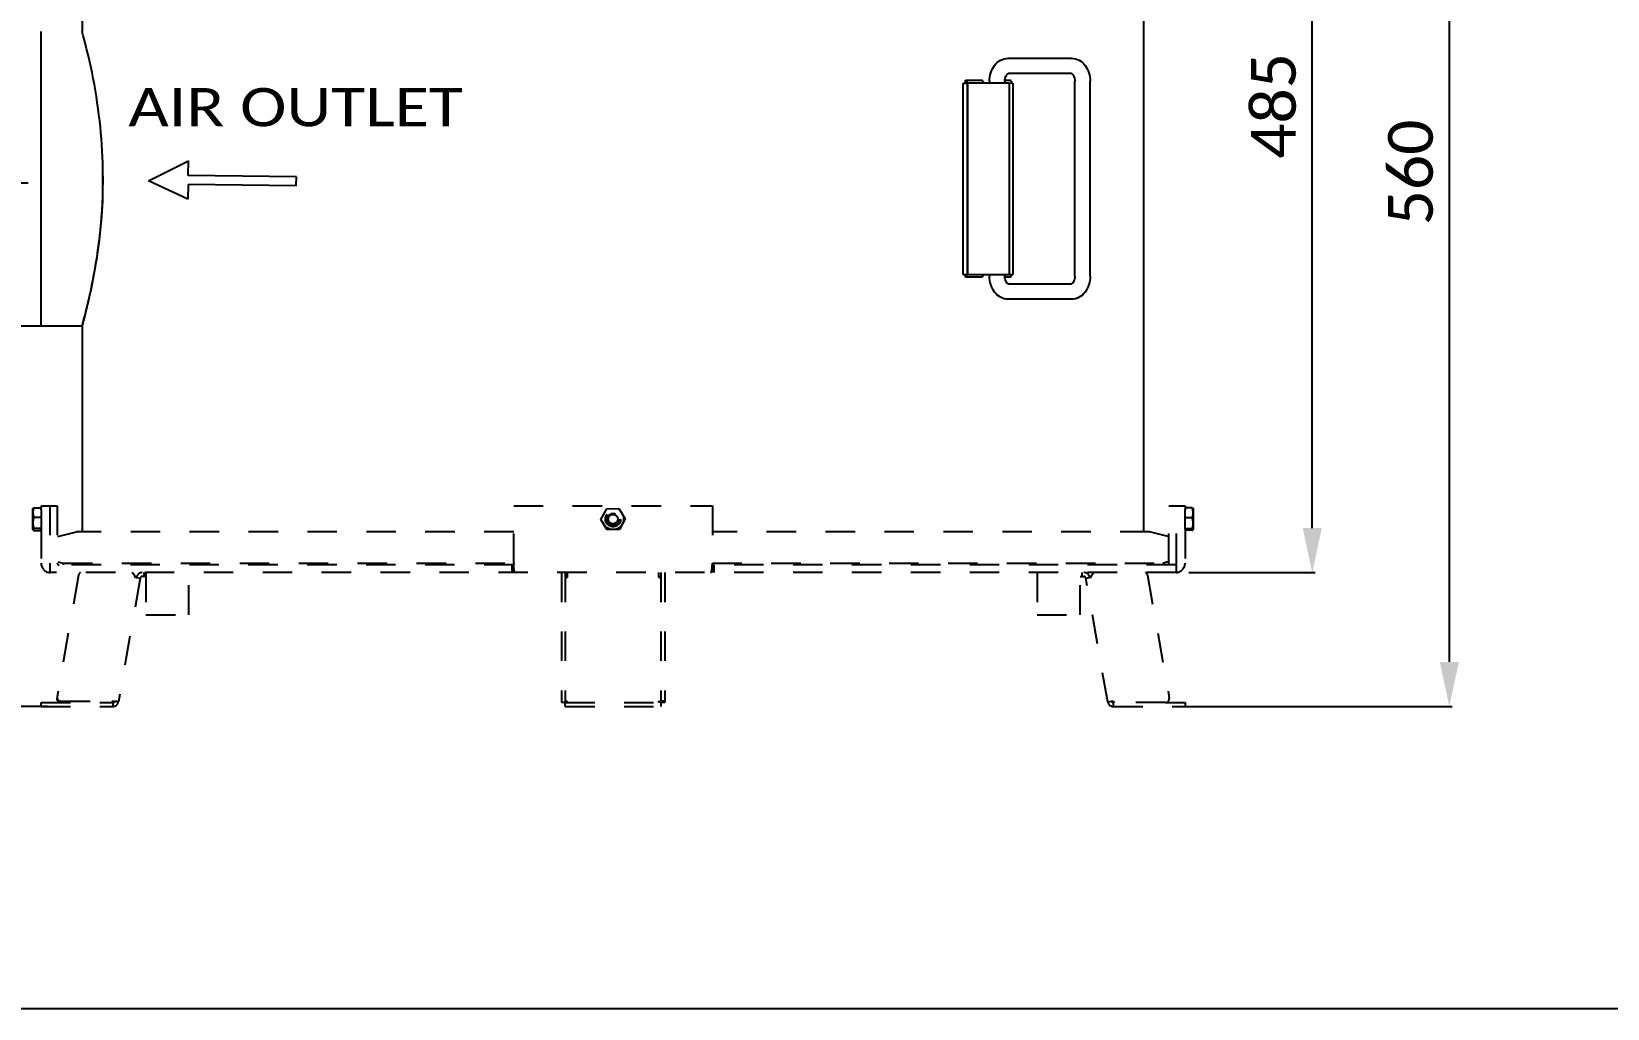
# Model space of a CAD drawing. Header units: millimetres. Extents: x 0 to 2800, y 0 to 1980.
# Drawn here: x 466 to 1290, y 0 to 511 of the extents above; entities that cross this region are included whole.
import ezdxf
from ezdxf.enums import TextEntityAlignment as Align

# ---------------------------------------------------------------- set-up
doc = ezdxf.new("R2010")
doc.units = ezdxf.units.MM
doc.header["$LTSCALE"] = 154
doc.header["$PDMODE"] = 3
doc.header["$PDSIZE"] = 8
doc.linetypes.add('DOT', pattern=[0.2, 0.1, -0.1])
doc.layers.get('0').update_dxf_attribs({"linetype": 'CONTINUOUS'})
doc.layers.get('Defpoints').update_dxf_attribs({"linetype": 'CONTINUOUS'})
doc.styles.get("Standard").update_dxf_attribs({"font": 'calibri.ttf'})
doc.dimstyles.new('DIMSTYLE_1', dxfattribs={"dimtxt": 23.333333, "dimasz": 23.333333, "dimexe": 1.5, "dimexo": 1, "dimgap": 0.875, "dimtad": 1, "dimdec": 0, "dimdsep": 46, "dimtxsty": 'Standard', "dimblk": '_FILLED', "dimblk1": '_FILLED', "dimblk2": '_FILLED', "dimcen": 0.09, "dimazin": 2, "dimtp": 0.01, "dimtm": 0.01, "dimtfac": 1, "dimtdec": 0, "dimtofl": 0, "dimtmove": 0, "dimatfit": 3, "dimldrblk": '_FILLED', "dimfxl": 0, "dimtolj": 1, "dimarcsym": 0})

# ---------------------------------------------------------------- blocks, each defined once
blk = doc.blocks.new('_FILLED')
at = {"color": 0, "linetype": 'ByBlock'}
blk.add_solid([(0, 0), (-1, 0.214), (-1, -0.214)], dxfattribs=at)
blk = doc.blocks.new('*D16')
at = {"color": 0, "linetype": 'Continuous', "lineweight": -2}
for p, q in [((775.4, 716.46), (1208.76, 716.46)), ((1207.26, 181.29), (1207.26, 693.13)), ((1065.79, 157.96), (1208.76, 157.96))]:
    blk.add_line(p, q, dxfattribs=at)
at = {"layer": 'Defpoints', "color": 0}
for p in [(774.4, 716.46), (1207.26, 716.46), (1064.79, 157.96)]:
    blk.add_point(p, dxfattribs=at)
at = {"color": 0, "linetype": 'ByBlock', "lineweight": -2, "xscale": 23.3333333333, "yscale": 23.3333333333, "zscale": 23.3333333333}
for p, rotation in [((1207.26, 716.46), 90), ((1207.26, 157.96), 270)]:
    blk.add_blockref('_FILLED', p, dxfattribs=dict(at, rotation=rotation))
at = {"color": 0, "insert": (1175.28, 437.23), "char_height": 23.3333, "attachment_point": 2, "rotation": 90, "line_spacing_factor": 0.9}
blk.add_mtext('\\A1;\\A1;560', dxfattribs=at)
blk = doc.blocks.new('*D17')
at = {"color": 0, "linetype": 'Continuous', "lineweight": -2}
for p, q in [((775.4, 716.46), (1137.11, 716.46)), ((1135.61, 251.29), (1135.61, 693.13)), ((1071.07, 227.96), (1137.11, 227.96))]:
    blk.add_line(p, q, dxfattribs=at)
at = {"layer": 'Defpoints', "color": 0}
for p in [(774.4, 716.46), (1135.61, 716.46), (1070.07, 227.96)]:
    blk.add_point(p, dxfattribs=at)
at = {"color": 0, "linetype": 'ByBlock', "lineweight": -2, "xscale": 23.3333333333, "yscale": 23.3333333333, "zscale": 23.3333333333}
for p, rotation in [((1135.61, 716.46), 90), ((1135.61, 227.96), 270)]:
    blk.add_blockref('_FILLED', p, dxfattribs=dict(at, rotation=rotation))
at = {"color": 0, "insert": (1103.63, 472.05), "char_height": 23.3333, "attachment_point": 2, "rotation": 90, "line_spacing_factor": 0.9}
blk.add_mtext('\\A1;\\A1;485', dxfattribs=at)
blk = doc.blocks.new('*D18')
at = {"color": 0, "linetype": 'Continuous', "lineweight": -2}
for p, q in [((464.46, 431.68), (421.98, 431.68)), ((423.48, 181.29), (423.48, 408.35)), ((474.46, 157.96), (421.98, 157.96))]:
    blk.add_line(p, q, dxfattribs=at)
at = {"layer": 'Defpoints', "color": 0}
for p in [(423.48, 431.68), (465.46, 431.68), (475.46, 157.96)]:
    blk.add_point(p, dxfattribs=at)
at = {"color": 0, "linetype": 'ByBlock', "lineweight": -2, "xscale": 23.3333333333, "yscale": 23.3333333333, "zscale": 23.3333333333}
for p, rotation in [((423.48, 431.68), 90), ((423.48, 157.96), 270)]:
    blk.add_blockref('_FILLED', p, dxfattribs=dict(at, rotation=rotation))
at = {"color": 0, "insert": (391.5, 294.66), "char_height": 23.333, "attachment_point": 2, "rotation": 90, "line_spacing_factor": 0.9}
blk.add_mtext('\\A1;274', dxfattribs=at)
blk = doc.blocks.new('ARROW_4_BL1', base_point=(663.51, 449.94))
at = {"color": 7, "linetype": 'Continuous'}
for p, q in [((624.87, 449.45), (645.71, 459.94)), ((645.61, 452.28), (645.71, 459.94)), ((645.47, 439.94), (624.87, 449.45)), ((645.56, 447.6), (645.47, 439.94)), ((702.1, 446.93), (645.56, 447.6)), ((702.16, 451.6), (645.61, 452.28)), ((702.1, 446.93), (702.16, 451.6))]:
    blk.add_line(p, q, dxfattribs=at)

msp = doc.modelspace()

# ---------------------------------------------------------------- linework, layer by layer
at = {"linetype": 'ByBlock'}
for p, q in [((1047.624, 249.312), (1047.624, 593.383)), ((492.624, 356.96), (492.624, 249.312))]:
    msp.add_line(p, q, dxfattribs=at)
at = {"linetype": 'Continuous'}
for p, q in [((492.624, 567.46), (492.624, 510.96)), ((471.124, 356.96), (471.124, 510.96)), ((492.674, 510.795), (492.624, 510.96)), ((492.674, 510.781), (492.624, 510.96)), ((976.599, 496.96), (1009.833, 496.96)), ((1009.833, 488.96), (976.599, 488.96)), ((953.21, 483.96), (955.328, 483.96)), ((953.21, 383.96), (953.21, 483.96)), ((954.332, 485.46), (962.892, 485.46)), ((954.332, 483.96), (954.332, 485.46)), ((955.328, 483.96), (954.332, 485.46)), ((977.443, 483.96), (955.328, 483.96)), ((955.328, 383.96), (955.328, 483.96)), ((955.66, 383.96), (955.66, 483.96)), ((963.934, 483.96), (962.892, 485.46)), ((966.943, 484.96), (966.943, 483.96)), ((974.943, 484.96), (974.943, 483.96)), ((974.961, 485.46), (977.667, 485.46)), ((977.443, 383.96), (977.443, 483.96)), ((978.788, 483.96), (977.667, 485.46)), ((979.162, 483.96), (977.806, 483.96)), ((979.162, 483.96), (979.162, 383.96)), ((1011.49, 382.96), (1011.49, 484.96)), ((1019.49, 382.96), (1019.49, 484.96)), ((503.508, 431.315), (503.511, 431.619)), ((953.21, 383.96), (955.328, 383.96)), ((954.332, 382.46), (954.332, 383.96)), ((954.332, 382.46), (955.328, 383.96)), ((962.892, 382.46), (954.332, 382.46)), ((955.328, 383.96), (979.162, 383.96)), ((962.892, 382.46), (963.934, 383.96)), ((966.943, 383.96), (966.943, 382.96)), ((974.943, 383.96), (974.943, 382.96)), ((977.667, 382.46), (974.961, 382.46)), ((976.599, 378.96), (1009.833, 378.96)), ((977.667, 382.46), (978.788, 383.96)), ((1009.833, 370.96), (976.599, 370.96)), ((459.024, 356.96), (471.124, 356.96)), ((471.124, 356.96), (492.684, 356.96)), ((492.624, 356.96), (492.822, 357.672)), ((492.624, 356.96), (492.674, 357.127)), ((492.821, 357.66), (492.829, 357.687)), ((0, 0), (2800, 0))]:
    msp.add_line(p, q, dxfattribs=at)
at = {"linetype": 'DOT'}
for p, q in [((466.874, 250.526), (466.874, 261.454)), ((467.366, 261.885), (471.133, 261.885)), ((467.366, 256.941), (471.124, 256.941)), ((471.124, 262.96), (479.606, 262.96)), ((471.124, 262.96), (471.124, 261.885)), ((471.124, 260.917), (471.124, 252.159)), ((475.667, 262.96), (475.667, 232.96)), ((479.606, 262.96), (479.606, 232.96)), ((718.203, 262.96), (822.045, 262.96)), ((718.203, 232.96), (718.203, 262.96)), ((763.775, 255.809), (766.818, 261.383)), ((767.081, 250.386), (763.775, 255.809)), ((766.818, 261.383), (773.167, 261.535)), ((773.167, 261.535), (776.473, 256.112)), ((776.473, 256.112), (773.43, 250.538)), ((822.045, 262.96), (822.045, 232.96)), ((1060.643, 262.96), (1069.124, 262.96)), ((1060.643, 232.96), (1060.643, 262.96)), ((1064.582, 232.96), (1064.582, 262.96)), ((1072.883, 261.77), (1069.113, 261.77)), ((1069.124, 262.96), (1069.124, 261.77)), ((1069.124, 251.86), (1069.124, 260.911)), ((1072.883, 256.644), (1069.124, 256.644)), ((1073.374, 261.428), (1073.374, 250.492)), ((471.151, 251.017), (467.366, 251.017)), ((467.366, 250.036), (471.124, 250.036)), ((471.124, 250.824), (471.124, 232.96)), ((479.884, 246.85), (489.633, 249.312)), ((718.203, 249.312), (489.633, 249.312)), ((773.43, 250.538), (767.081, 250.386)), ((1050.616, 249.312), (822.045, 249.312)), ((1060.366, 246.849), (1050.616, 249.312)), ((1072.883, 250.834), (1069.101, 250.834)), ((1069.124, 250.7), (1069.124, 232.96)), ((1072.883, 250.15), (1069.124, 250.15)), ((718.087, 231.96), (475.842, 231.96)), ((475.842, 227.96), (475.842, 231.96)), ((479.884, 233.671), (482.624, 232.979)), ((482.624, 232.979), (718.203, 232.979)), ((482.624, 232.979), (482.624, 231.96)), ((717.219, 231.96), (717.219, 227.96)), ((718.087, 231.96), (718.087, 227.96)), ((822.045, 232.979), (1057.624, 232.979)), ((1064.407, 231.96), (822.162, 231.96)), ((822.162, 227.96), (822.162, 231.96)), ((823.03, 227.96), (823.03, 231.96)), ((1060.365, 233.671), (1057.624, 232.979)), ((1057.624, 232.979), (1057.624, 231.96)), ((1064.407, 231.96), (1064.407, 227.96)), ((1064.407, 227.96), (475.842, 227.96)), ((490.739, 226.602), (479.538, 163.081)), ((522.973, 225.134), (511.566, 160.439)), ((520.13, 226.285), (518.725, 227.96)), ((520.13, 226.285), (520.019, 225.655)), ((520.019, 225.655), (522.973, 225.134)), ((525.958, 225.96), (523.958, 225.96)), ((524.958, 227.96), (524.958, 225.96)), ((525.958, 227.96), (525.958, 205.96)), ((548.472, 205.96), (548.472, 227.96)), ((743.124, 227.96), (743.124, 160.01)), ((745.124, 227.96), (745.124, 160.01)), ((746.124, 227.96), (746.124, 225.481)), ((794.124, 225.481), (794.124, 227.96)), ((795.124, 227.96), (795.124, 160.734)), ((797.124, 227.96), (797.124, 160.01)), ((991.777, 227.96), (991.777, 205.96)), ((1014.29, 205.96), (1014.29, 227.96)), ((1014.29, 225.96), (1016.29, 225.96)), ((1015.29, 225.96), (1015.29, 227.96)), ((1017.275, 225.134), (1020.23, 225.655)), ((1028.683, 160.439), (1017.275, 225.134)), ((1020.119, 226.285), (1021.524, 227.96)), ((1020.23, 225.655), (1020.119, 226.285)), ((1049.51, 226.602), (1060.838, 162.357)), ((525.958, 205.96), (548.472, 205.96)), ((991.777, 205.96), (1014.29, 205.96)), ((471.129, 159.96), (508.612, 159.96)), ((471.129, 157.96), (471.129, 159.96)), ((471.129, 157.96), (508.612, 157.96)), ((481.508, 160.734), (508.572, 160.734)), ((508.444, 160.01), (508.572, 160.734)), ((508.685, 160.723), (508.572, 160.734)), ((508.612, 159.96), (508.612, 157.96)), ((508.893, 160.703), (508.685, 160.723)), ((511.046, 160.531), (511.566, 160.439)), ((745.124, 160.01), (743.124, 160.01)), ((745.124, 159.96), (795.124, 159.96)), ((745.124, 157.96), (795.124, 157.96)), ((745.174, 157.96), (745.174, 159.96)), ((746.124, 159.96), (746.124, 160.787)), ((794.124, 159.96), (794.124, 160.787)), ((794.691, 160.817), (794.862, 160.774)), ((797.124, 160.734), (795.124, 160.734)), ((795.124, 160.01), (795.124, 160.47)), ((797.124, 160.01), (795.124, 160.01)), ((795.124, 159.96), (795.124, 157.96)), ((795.302, 160.663), (795.824, 160.531)), ((1028.683, 160.439), (1031.637, 160.96)), ((1031.637, 160.96), (1031.805, 160.01)), ((1031.637, 159.96), (1031.805, 159.96)), ((1031.637, 157.96), (1031.637, 159.96)), ((1031.637, 157.96), (1069.12, 157.96)), ((1058.869, 160.01), (1031.805, 160.01)), ((1059.12, 159.96), (1069.12, 159.96)), ((1069.12, 159.96), (1069.12, 157.96))]:
    msp.add_line(p, q, dxfattribs=at)
for radius in [5.5, 4, 3, 2.458]:
    msp.add_circle((770.124, 255.96), radius, dxfattribs=at)
at = {"linetype": 'Continuous'}
for centre, radius, start, end in [((208.395, 431.927), 295.013, 14.964702, 15.503178), ((236.379, 433.95), 267.142, 358.420302, 359.434905), ((234.745, 435.641), 268.832, 358.069145, 358.849052), ((234.533, 433.973), 268.988, 359.498456, 359.784601), ((233.971, 435.659), 269.607, 358.848611, 359.141288), ((234.095, 435.657), 269.483, 359.141258, 359.427015), ((234.869, 435.65), 268.709, 359.42682, 359.945919), ((237.021, 435.564), 266.556, 357.643765, 357.8414), ((237.92, 433.918), 265.6, 357.990134, 358.188981), ((236.375, 435.588), 267.202, 357.8415, 358.068762), ((238.992, 433.884), 264.528, 358.189062, 358.419069), ((199.782, 438.295), 303.929, 344.621275, 345.036928)]:
    msp.add_arc(centre, radius, start, end, dxfattribs=at)
at = {"linetype": 'DOT'}
for centre, radius, start, end in [((497.718, 250.849), 26.568, 179.230121, 179.638463), ((1063.52, 251.933), 5.59, 359.260735, 0.327219), ((476.124, 232.96), 5, 180, 266.768917), ((480.728, 232.961), 5.061, 180.011641, 185.909852), ((480.773, 232.965), 5.106, 185.902901, 194.821135), ((746.738, 232.96), 28.535, 180.000379, 181.044652), ((793.51, 232.96), 28.535, 358.955358, 359.999621), ((1064.124, 232.96), 5, 273.231083, 0), ((1059.476, 232.965), 5.106, 345.178878, 354.097036), ((1059.521, 232.961), 5.061, 354.090087, 359.988357), ((492.708, 226.255), 2, 121.490631, 170), ((523.958, 224.96), 3, 90, 170), ((523.958, 224.96), 1, 90, 170), ((1016.29, 224.96), 3, 10, 90), ((1016.29, 224.96), 1, 10, 90), ((1047.54, 226.255), 2, 10, 58.509369), ((481.38, 162.01), 2, 170, 262.902731), ((481.508, 162.734), 2, 170, 270), ((508.612, 160.96), 1, 270, 340.915843), ((508.612, 160.96), 3, 270, 350), ((524.116, 319.589), 159.613, 264.527022, 264.766969), ((515.631, 226.881), 66.518, 264.762471, 265.236823), ((511.452, 171.607), 11.084, 266.874453, 267.901977), ((746.051, 175.629), 15.188, 266.494805, 267.334375), ((746.12, 177.173), 16.733, 267.343521, 270.014195), ((746.125, 166.398), 5.611, 268.155175, 269.994993), ((794.124, 177.652), 17.213, 270.000292, 270.667038), ((798.527, 184.278), 23.772, 260.714532, 261.141754), ((1031.637, 160.96), 3, 190, 270), ((1031.637, 160.96), 1, 190, 270), ((1016.132, 319.589), 159.613, 275.233031, 275.472978), ((1033.231, 188.494), 27.804, 266.3431, 266.567867), ((1058.869, 162.01), 2, 270, 10)]:
    msp.add_arc(centre, radius, start, end, dxfattribs=at)
at = {"linetype": 'Continuous'}
for points, knots in [([(503.519, 432.962), (503.55, 441.284), (502.462, 466.619), (497.795, 491.68), (493.403, 508.106)], [0, 0, 0, 0, 0.3286005, 1, 1, 1, 1]), ([(966.943, 484.96), (966.943, 487.86), (968.203, 492.371), (972.492, 496.227), (975.255, 496.96), (976.599, 496.96)], [0, 0, 0, 0, 0.5159622, 0.760767, 1, 1, 1, 1]), ([(1009.833, 496.96), (1011.178, 496.96), (1013.941, 496.227), (1018.23, 492.371), (1019.49, 487.86), (1019.49, 484.96)], [0, 0, 0, 0, 0.2392195, 0.484055, 1, 1, 1, 1]), ([(975.113, 486.514), (975.277, 487.241), (975.652, 488.091), (976.371, 488.948), (976.601, 488.962)], [0, 0, 0, 0, 0.7639802, 1, 1, 1, 1]), ([(1009.832, 488.962), (1009.922, 488.957), (1010.257, 488.703), (1011.197, 487.575), (1011.49, 486.062), (1011.49, 484.96)], [0, 0, 0, 0, 0.0603396, 0.2615803, 1, 1, 1, 1]), ([(493.405, 359.822), (494.223, 362.882), (499.589, 384.072), (502.701, 405.918), (503.357, 424.603)], [0, 0, 0, 0, 0.1448844, 1, 1, 1, 1]), ([(503.351, 424.606), (502.795, 411.087), (500.267, 389.384), (495.42, 368.171), (493.436, 360.193)], [0, 0, 0, 0, 0.6220542, 1, 1, 1, 1]), ([(976.599, 370.96), (975.255, 370.96), (972.492, 371.694), (968.203, 375.549), (966.943, 380.06), (966.943, 382.96)], [0, 0, 0, 0, 0.2392195, 0.484055, 1, 1, 1, 1]), ([(976.601, 378.959), (976.369, 378.972), (975.647, 379.838), (975.272, 380.692), (975.109, 381.423)], [0, 0, 0, 0, 0.2369573, 1, 1, 1, 1]), ([(1011.49, 382.96), (1011.49, 381.858), (1011.197, 380.345), (1010.256, 379.216), (1009.921, 378.964), (1009.832, 378.959)], [0, 0, 0, 0, 0.7390138, 0.9400841, 1, 1, 1, 1]), ([(1019.49, 382.96), (1019.49, 380.06), (1018.23, 375.549), (1013.941, 371.693), (1011.178, 370.96), (1009.833, 370.96)], [0, 0, 0, 0, 0.5159622, 0.760767, 1, 1, 1, 1]), ([(493.436, 360.193), (493.369, 359.924), (493.159, 359.077), (492.948, 358.23), (492.814, 357.65)], [0, 0, 0, 0, 0.3181568, 1, 1, 1, 1])]:
    msp.add_open_spline(points, degree=3, knots=knots, dxfattribs=at)
for points in [[(974.943, 484.96), (974.943, 485.481), (974.998, 486.006), (975.113, 486.514)], [(975.109, 381.423), (974.997, 381.926), (974.943, 382.445), (974.943, 382.96)]]:
    msp.add_open_spline(points, degree=3, dxfattribs=at)
at = {"linetype": 'DOT'}
for points, knots in [([(466.874, 261.394), (466.874, 261.437), (466.954, 261.674), (467.193, 261.793), (467.366, 261.885)], [0, 0, 0, 0, 0.1803182, 1, 1, 1, 1]), ([(1072.883, 261.77), (1072.952, 261.745), (1073.123, 261.672), (1073.374, 261.557), (1073.374, 261.428)], [0, 0, 0, 0, 0.3623521, 1, 1, 1, 1]), ([(467.366, 251.017), (467.296, 250.98), (467.102, 250.867), (466.874, 250.683), (466.874, 250.526)], [0, 0, 0, 0, 0.3348937, 1, 1, 1, 1]), ([(466.874, 250.526), (466.874, 250.483), (466.954, 250.247), (467.193, 250.128), (467.366, 250.036)], [0, 0, 0, 0, 0.1803182, 1, 1, 1, 1]), ([(471.151, 251.017), (471.148, 250.984), (471.146, 250.919), (471.133, 250.855), (471.131, 250.823)], [0, 0, 0, 0, 0.4987163, 1, 1, 1, 1]), ([(1069.119, 250.699), (1069.117, 250.722), (1069.106, 250.766), (1069.103, 250.812), (1069.101, 250.834)], [0, 0, 0, 0, 0.5018687, 1, 1, 1, 1]), ([(1073.374, 250.492), (1073.374, 250.523), (1073.271, 250.718), (1073.047, 250.773), (1072.883, 250.834)], [0, 0, 0, 0, 0.1509063, 1, 1, 1, 1]), ([(1072.883, 250.15), (1072.952, 250.176), (1073.123, 250.249), (1073.374, 250.363), (1073.374, 250.492)], [0, 0, 0, 0, 0.3623521, 1, 1, 1, 1]), ([(479.606, 232.96), (479.606, 232.706), (479.812, 232.177), (480.339, 231.96), (480.591, 231.96)], [0, 0, 0, 0, 0.502748, 1, 1, 1, 1]), ([(718.639, 228.625), (718.569, 228.856), (718.299, 230.112), (718.227, 231.399), (718.208, 232.44)], [0, 0, 0, 0, 0.1878615, 1, 1, 1, 1]), ([(821.61, 228.625), (821.679, 228.856), (821.949, 230.112), (822.021, 231.399), (822.04, 232.44)], [0, 0, 0, 0, 0.1878617, 1, 1, 1, 1]), ([(1060.643, 232.96), (1060.643, 232.706), (1060.436, 232.177), (1059.91, 231.96), (1059.658, 231.96)], [0, 0, 0, 0, 0.5027491, 1, 1, 1, 1]), ([(719.072, 227.96), (719.032, 227.96), (718.77, 228.092), (718.707, 228.402), (718.639, 228.625)], [0, 0, 0, 0, 0.1468536, 1, 1, 1, 1]), ([(745.124, 225.655), (745.124, 225.549), (745.639, 225.525), (745.888, 225.481), (746.124, 225.481)], [0, 0, 0, 0, 0.309397, 1, 1, 1, 1]), ([(794.124, 225.481), (794.361, 225.481), (794.61, 225.525), (795.124, 225.549), (795.124, 225.655)], [0, 0, 0, 0, 0.6906191, 1, 1, 1, 1]), ([(821.177, 227.96), (821.217, 227.96), (821.479, 228.092), (821.542, 228.402), (821.61, 228.625)], [0, 0, 0, 0, 0.1468534, 1, 1, 1, 1]), ([(745.124, 160.96), (745.124, 160.875), (745.537, 160.831), (745.747, 160.796), (745.944, 160.79)], [0, 0, 0, 0, 0.3027827, 1, 1, 1, 1]), ([(794.124, 160.787), (794.26, 160.787), (794.429, 160.784), (794.595, 160.812), (794.625, 160.823)], [0, 0, 0, 0, 0.8099444, 1, 1, 1, 1]), ([(795.824, 160.531), (795.709, 160.517), (795.211, 160.467), (794.71, 160.445), (794.325, 160.441)], [0, 0, 0, 0, 0.2308589, 1, 1, 1, 1]), ([(794.866, 160.789), (794.887, 160.786), (794.926, 160.78), (794.965, 160.774), (794.983, 160.771)], [0, 0, 0, 0, 0.5336529, 1, 1, 1, 1]), ([(795.824, 160.531), (795.929, 160.534), (796.273, 160.547), (796.617, 160.572), (796.851, 160.617)], [0, 0, 0, 0, 0.3063577, 1, 1, 1, 1])]:
    msp.add_open_spline(points, degree=3, knots=knots, dxfattribs=at)
for points in [[(467.366, 261.885), (467.073, 261.097), (466.874, 260.253), (466.874, 259.413)], [(466.874, 259.413), (466.874, 258.573), (467.073, 257.729), (467.366, 256.941)], [(467.366, 256.941), (467.07, 255.985), (466.874, 254.98), (466.874, 253.979)], [(471.132, 260.913), (471.129, 261.237), (471.135, 261.561), (471.133, 261.885)], [(1069.113, 261.77), (1069.111, 261.435), (1069.118, 261.1), (1069.115, 260.765)], [(1073.374, 259.207), (1073.374, 260.077), (1073.176, 260.951), (1072.883, 261.77)], [(1072.883, 256.644), (1073.176, 257.463), (1073.374, 258.337), (1073.374, 259.207)], [(1073.374, 253.739), (1073.374, 254.721), (1073.179, 255.708), (1072.883, 256.644)], [(466.874, 253.979), (466.874, 252.978), (467.07, 251.973), (467.366, 251.017)], [(471.141, 252.167), (471.139, 251.847), (471.157, 251.527), (471.153, 251.206)], [(1069.101, 250.834), (1069.1, 251.021), (1069.095, 251.209), (1069.098, 251.396)], [(1069.098, 251.396), (1069.1, 251.551), (1069.107, 251.706), (1069.109, 251.861)], [(1072.883, 250.834), (1073.179, 251.771), (1073.374, 252.757), (1073.374, 253.739)], [(510.847, 160.54), (510.6, 160.553), (510.354, 160.572), (510.107, 160.593)]]:
    msp.add_open_spline(points, degree=3, dxfattribs=at)

# ---------------------------------------------------------------- block references
at = {"linetype": 'Continuous'}
msp.add_blockref('ARROW_4_BL1', (565.961, 433.297), dxfattribs=at)

# ---------------------------------------------------------------- texts
at = {"linetype": 'Continuous', "width": 1.159394}
msp.add_text('AIR OUTLET ', height=20, dxfattribs=at).set_placement((516.773, 461.4), (699.886, 461.4), align=Align.FIT)

# ---------------------------------------------------------------- dimensions: what is measured, and where the dimension line sits
at = {"linetype": 'Continuous'}
for base, p1, text, picture, middle in [((1207.263, 716.46), (1064.786, 157.96), '\\A1;560', '*D16', (1207.263, 437.235)), ((1135.614, 716.46), (1070.073, 227.96), '\\A1;485', '*D17', (1135.614, 472.053))]:
    dim = msp.add_linear_dim(base=base, p1=p1, p2=(774.404, 716.46), angle=90, text=text, dimstyle='DIMSTYLE_1', override={"dimtxsty": 'Standard'}, dxfattribs=at)
    dim.commit()
    dim.dimension.update_dxf_attribs({"geometry": picture, "text_midpoint": middle, "dimtype": 160})
dim = msp.add_linear_dim(base=(423.482, 431.68), p1=(475.462, 157.96), p2=(465.458, 431.68), angle=90, dimstyle='DIMSTYLE_1', dxfattribs=at)
dim.commit()
dim.dimension.update_dxf_attribs({"geometry": '*D18', "text_midpoint": (423.482, 294.663), "dimtype": 160})

doc.saveas('drawing.dxf')
